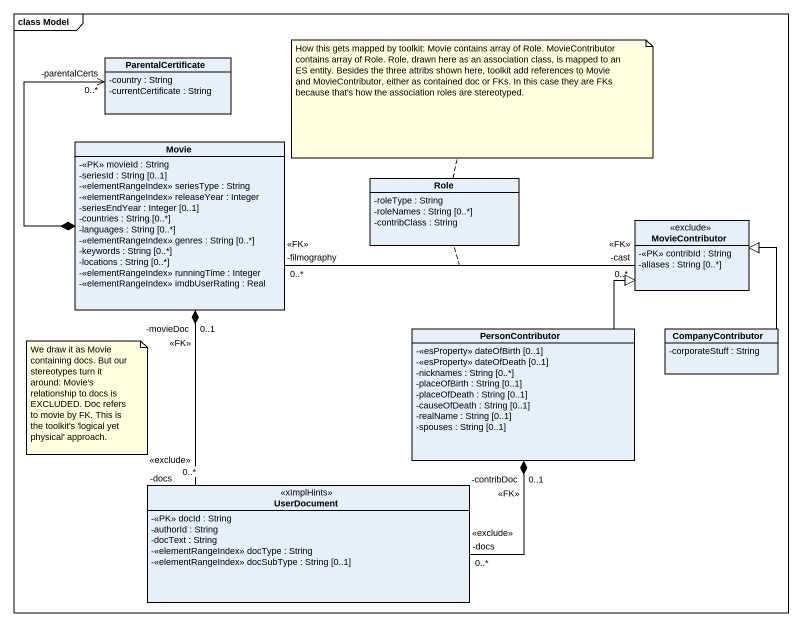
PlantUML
@startuml
mainframe class Model
hide circle
hide empty members
skinparam classAttributeIconSize 0
class ParentalCertificate {
  -country : String
  -currentCertificate : String
}
class Movie {
  -<<PK>> movieId : String
  -seriesId : String [0..1]
  -<<elementRangeIndex>> seriesType : String
  -<<elementRangeIndex>> releaseYear : Integer
  -seriesEndYear : Integer [0..1]
  -countries : String [0..*]
  -languages : String [0..*]
  -<<elementRangeIndex>> genres : String [0..*]
  -keywords : String [0..*]
  -locations : String [0..*]
  -<<elementRangeIndex>> runningTime : Integer
  -<<elementRangeIndex>> imdbUserRating : Real
}
class Role {
  -roleType : String
  -roleNames : String [0..*]
  -contribClass : String
}
class MovieContributor <<exclude>> {
  -<<PK>> contribId : String
  -aliases : String [0..*]
}
class PersonContributor {
  -<<esProperty>> dateOfBirth [0..1]
  -<<esProperty>> dateOfDeath [0..1]
  -nicknames : String [0..*]
  -placeOfBirth : String [0..1]
  -placeOfDeath : String [0..1]
  -causeOfDeath : String [0..1]
  -realName : String [0..1]
  -spouses : String [0..1]
}
class CompanyContributor {
  -corporateStuff : String
}
class UserDocument <<xImplHints>> {
  -<<PK>> docId : String
  -authorId : String
  -docText : String
  -<<elementRangeIndex>> docType : String
  -<<elementRangeIndex>> docSubType : String [0..1]
}
Movie *-up-> "-parentalCerts\n0..*" ParentalCertificate
Movie "-movieDoc\n0..1\n<<FK>>" *-- "0..*\n-docs\n<<exclude>>" UserDocument
MovieContributor "-cast\n0..*\n<<FK>>" -left- "-filmography\n0..*\n<<FK>>" Movie
(MovieContributor, Movie) .. Role
PersonContributor -up-|> MovieContributor
PersonContributor "-contribDoc\n0..1\n<<FK>>" *-- "-docs\n0..*\n<<exclude>>" UserDocument
CompanyContributor -up-|> MovieContributor
note top of Role : How this gets mapped by toolkit: Movie contains array of Role. MovieContributor contains array of Role. Role, drawn here as an association class, is mapped to an ES entity. Besides the three attribs shown here, toolkit add references to Movie and MovieContributor, either as contained doc or FKs. In this case they are FKs because that's how the association roles are stereotyped.
note as N2
  We draw it as Movie containing docs. But our stereotypes turn it around: Movie's relationship to docs is EXCLUDED. Doc refers to movie by FK. This is the toolkit's 'logical yet physical' approach.
end note
@enduml
